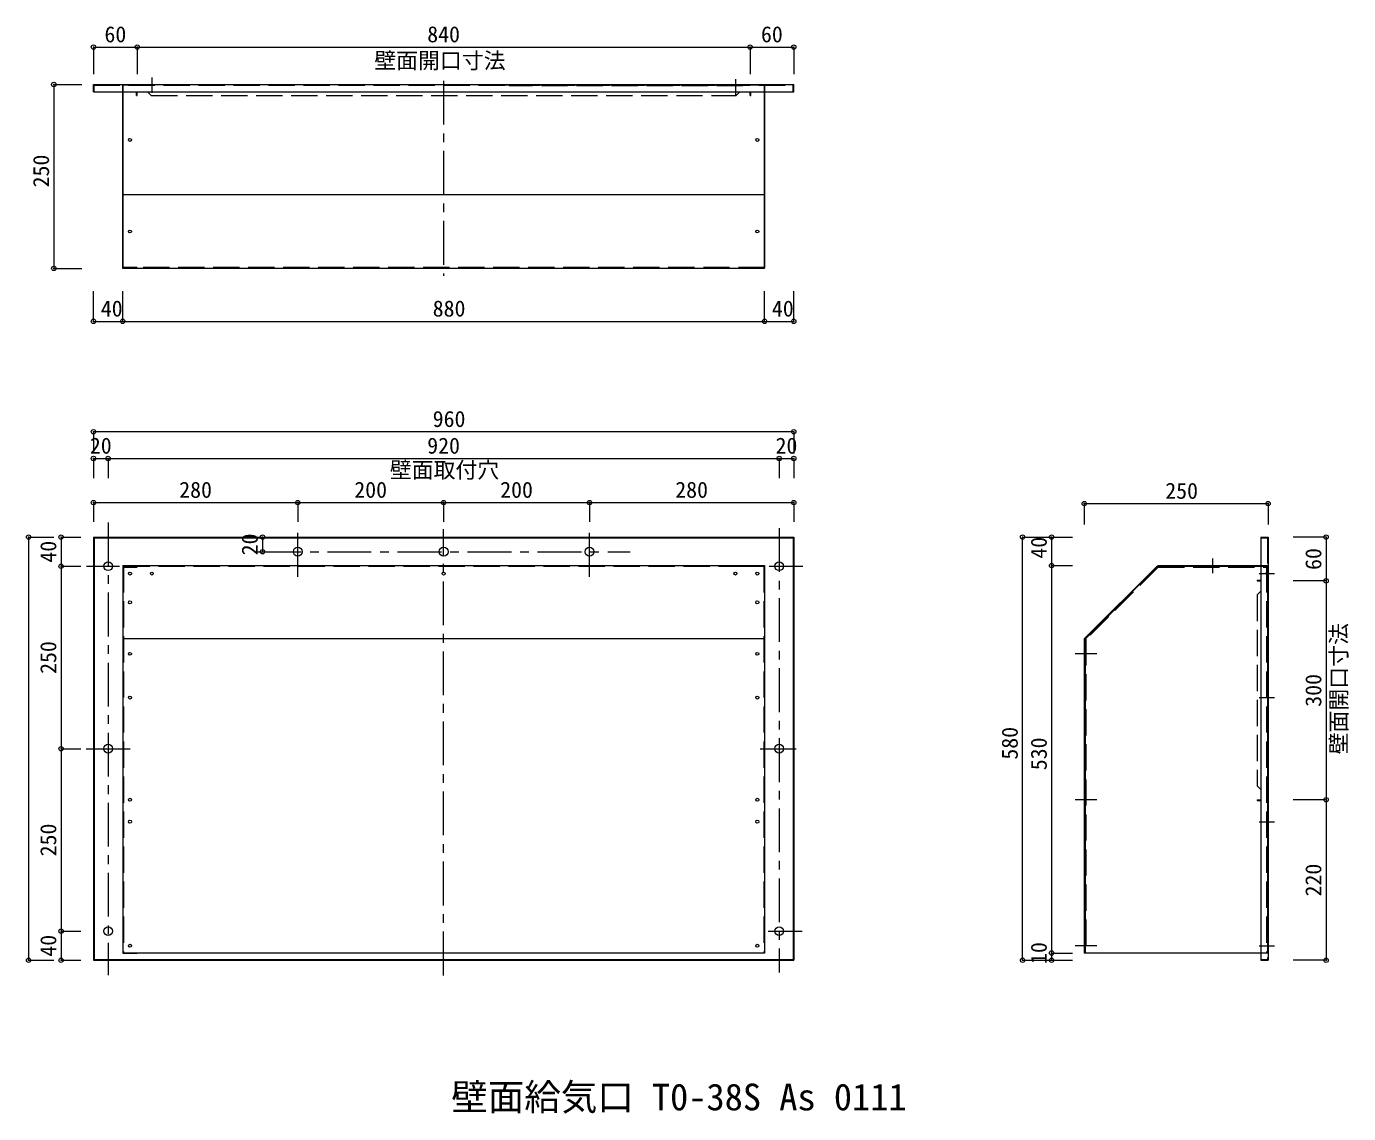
# Model space of a CAD drawing. Units: millimetres at full size. Extents: x -7455 to 7419, y -2549 to 3457.
# Drawn here: x 1376 to 3189, y -1351 to 139 of the extents above; entities that cross this region are included whole.
import ezdxf
from ezdxf.enums import TextEntityAlignment as Align

# ---------------------------------------------------------------- set-up
doc = ezdxf.new("R2010")
doc.units = ezdxf.units.MM
doc.header["$LTSCALE"] = 12
doc.header["$PDMODE"] = 32
doc.header["$PDSIZE"] = 6
doc.linetypes.add('CHAIN1', pattern=[8, 5, -1, 1, -1])
doc.linetypes.add('DASHED3', pattern=[4, 3, -1])
for name, color, linetype, lineweight in [('0-0', 4, 'CHAIN1', 5), ('0-1_側面板', 7, 'Continuous', 5), ('0-8', 4, 'Continuous', 5)]:
    doc.layers.add(name, color=color, linetype=linetype, lineweight=lineweight)
doc.styles.add('ＭＳ 明朝', font='')
doc.styles.get('ＭＳ 明朝').set_extended_font_data('MS Mincho')

msp = doc.modelspace()

# ---------------------------------------------------------------- linework, layer by layer
at = {"layer": '0-0'}
for p, q in [((1748.41, -615.27), (1748.41, -549.96)), ((2148.41, -615.27), (2148.41, -549.96)), ((1693.27, -580.89), (2204.13, -580.89))]:
    msp.add_line(p, q, dxfattribs=at)
at = {"layer": '0-0', "color": 7, "linetype": 'Continuous'}
for centre in [(1748.41, -580.89), (1948.41, -580.89), (2148.41, -580.89)]:
    msp.add_circle(centre, 6, dxfattribs=at)
at = {"layer": '0-1_側面板'}
for p, q in [((1468.41, 49.36), (1468.41, 59.36)), ((1468.41, 59.36), (2428.41, 59.36)), ((2428.41, 49.36), (2428.41, 59.36)), ((1468.41, 49.36), (2428.41, 49.36)), ((1468.41, -560.89), (1468.41, -1140.89)), ((1468.41, -560.89), (2428.41, -560.89)), ((1469.41, -560.89), (1469.41, -1140.89)), ((2427.41, -560.89), (2427.41, -1140.89)), ((2428.41, -560.89), (2428.41, -1140.89)), ((3068.64, -560.89), (3068.64, -1140.89)), ((1468.41, -561.89), (2428.41, -561.89)), ((2388.41, -700.48), (1508.41, -700.48)), ((1468.41, -1139.89), (2428.41, -1139.89)), ((1468.41, -1140.89), (2428.41, -1140.89)), ((3068.64, -1140.89), (3078.64, -1140.89))]:
    msp.add_line(p, q, dxfattribs=at)
at = {"layer": '0-1_側面板', "linetype": 'DASHED3'}
for p, q in [((1468.41, 58.36), (2428.41, 58.36)), ((1469.41, 49.36), (1469.41, 59.36)), ((2427.41, 49.36), (2427.41, 59.36)), ((1527.41, 44.36), (1527.41, 49.36)), ((1527.41, 44.36), (1528.41, 44.36)), ((1528.41, 44.36), (1528.41, 49.36)), ((1542.41, 49.36), (1547.41, 44.36)), ((1547.41, 44.36), (2349.41, 44.36)), ((2354.41, 49.36), (2349.41, 44.36)), ((2368.41, 44.36), (2368.41, 49.36)), ((2368.41, 44.36), (2369.41, 44.36)), ((2369.41, 44.36), (2369.41, 49.36)), ((3077.64, -560.89), (3077.64, -1140.89)), ((3068.64, -561.89), (3078.64, -561.89)), ((3063.64, -619.89), (3063.64, -620.89)), ((3063.64, -619.89), (3068.64, -619.89)), ((3063.64, -620.89), (3068.64, -620.89)), ((3068.64, -634.89), (3063.64, -639.89)), ((3063.64, -639.89), (3063.64, -901.89)), ((3068.64, -906.89), (3063.64, -901.89)), ((3063.64, -920.89), (3063.64, -921.89)), ((3063.64, -920.89), (3068.64, -920.89)), ((3063.64, -921.89), (3068.64, -921.89)), ((3068.64, -1139.89), (3078.64, -1139.89))]:
    msp.add_line(p, q, dxfattribs=at)
at = {"layer": '0-1_側面板', "color": 6, "lineweight": 13}
for p, q in [((1508.41, -192.64), (1508.41, 58.36)), ((2388.41, 58.36), (2008.41, 58.36)), ((2388.41, -192.64), (2388.41, 58.36)), ((2388.41, -192.64), (1508.41, -192.64)), ((1508.41, -599.89), (1508.41, -600.89)), ((1508.41, -599.89), (2388.41, -599.89)), ((1508.41, -600.18), (1508.41, -1130.89)), ((1508.41, -600.89), (1538.41, -600.89)), ((2388.41, -600.18), (2008.41, -600.18)), ((2358.41, -600.89), (2388.41, -600.89)), ((2388.41, -599.89), (2388.41, -600.89)), ((2388.41, -600.18), (2388.41, -1130.89)), ((2927.64, -600.89), (2827.64, -700.89)), ((2927.64, -599.89), (3077.64, -599.89)), ((2927.64, -600.89), (3077.64, -600.89)), ((3076.64, -600.89), (3076.64, -620.89)), ((3077.64, -599.89), (3077.64, -600.89)), ((3077.64, -600.89), (3077.64, -620.89)), ((3077.64, -620.89), (3076.64, -620.89)), ((2827.64, -700.89), (2827.64, -1130.89)), ((2388.41, -1130.89), (1508.41, -1130.89)), ((2827.64, -1130.89), (2826.64, -1130.89))]:
    msp.add_line(p, q, dxfattribs=at)
at = {"layer": '0-1_側面板', "color": 6, "linetype": 'DASHED3', "lineweight": 13}
for p, q in [((1538.41, 58.36), (1538.41, 57.36)), ((2358.41, 57.36), (2038.41, 57.36)), ((2358.41, 58.36), (2358.41, 57.36)), ((2388.41, -191.64), (1508.41, -191.64)), ((1509.41, -600.89), (2358.41, -600.89))]:
    msp.add_line(p, q, dxfattribs=at)
at = {"layer": '0-1_側面板', "color": 6, "linetype": 'CHAIN1', "lineweight": 13}
for p, q in [((1548.41, 68.78), (1548.41, 48.17)), ((1948.41, 64.41), (1948.41, -202.88)), ((2348.41, 66.91), (2348.41, 45.05)), ((3002.64, -590.26), (3002.64, -610.44)), ((3080.22, -610.89), (3074.42, -610.89)), ((2843.74, -720.89), (2814.34, -720.89)), ((2843.74, -920.89), (2814.34, -920.89)), ((2843.74, -1120.89), (2814.34, -1120.89))]:
    msp.add_line(p, q, dxfattribs=at)
at = {"layer": '0-1_側面板', "color": 2, "lineweight": 13}
for p, q in [((2388.41, 58.36), (2368.41, 58.36)), ((2388.41, 58.36), (2388.41, -191.64)), ((2388.41, -91.64), (1508.41, -91.64)), ((1528.41, -191.64), (1508.41, -191.64)), ((2388.41, -191.64), (2368.41, -191.64)), ((1508.41, -599.89), (1508.41, -1130.89)), ((1508.41, -600.89), (1528.41, -600.89)), ((2388.41, -600.89), (2368.41, -600.89)), ((2927.64, -600.89), (2827.64, -700.89)), ((2927.64, -600.89), (3077.64, -600.89)), ((3077.64, -600.89), (3077.64, -1130.89)), ((2827.64, -700.89), (2827.64, -1130.89)), ((1508.41, -1130.89), (1528.41, -1130.89)), ((3077.64, -1130.89), (2827.64, -1130.89))]:
    msp.add_line(p, q, dxfattribs=at)
at = {"layer": '0-1_側面板', "linetype": 'CHAIN1'}
for p, q in [((1488.41, -540.99), (1488.41, -1161.32)), ((2408.41, -548.62), (2408.41, -1157.5)), ((1458.86, -600.89), (1503.86, -600.89)), ((2394.67, -600.89), (2440.8, -600.89)), ((1458.48, -850.89), (1519.99, -850.89)), ((2382.29, -850.89), (2431.8, -850.89)), ((2393.17, -1100.89), (2440.05, -1100.89))]:
    msp.add_line(p, q, dxfattribs=at)
at = {"layer": '0-1_側面板', "color": 2, "linetype": 'CHAIN1', "lineweight": 13}
for p, q in [((3002.64, -590.26), (3002.64, -610.44)), ((3066.35, -610.89), (3087.42, -610.89)), ((2843.74, -720.89), (2814.34, -720.89)), ((3066.35, -780.89), (3087.42, -780.89)), ((2843.74, -920.89), (2814.34, -920.89)), ((3066.35, -950.89), (3087.42, -950.89)), ((2843.74, -1120.89), (2814.34, -1120.89)), ((3066.35, -1120.89), (3087.42, -1120.89))]:
    msp.add_line(p, q, dxfattribs=at)
at = {"layer": '0-1_側面板', "color": 2, "linetype": 'DASHED3', "lineweight": 13}
for p, q in [((1509.41, -600.89), (1509.41, -1130.89)), ((1509.41, -601.89), (1528.41, -601.89)), ((2387.41, -600.89), (2387.41, -1130.89)), ((2928.05, -601.89), (2828.34, -701.6)), ((2928.05, -601.89), (3077.64, -601.89)), ((3076.64, -600.89), (3076.64, -1130.89)), ((2828.64, -700.89), (2828.64, -1130.89))]:
    msp.add_line(p, q, dxfattribs=at)
at = {"layer": '0-1_側面板', "color": 2, "lineweight": 13}
for points in [[(1528.41, 58.36), (1508.41, 58.36), (1508.41, -191.64)], [(2388.41, -600.89), (2388.41, -1130.89), (2368.41, -1130.89)]]:
    msp.add_lwpolyline(points, dxfattribs=at)
at = {"layer": '0-1_側面板'}
msp.add_lwpolyline([(3068.64, -560.89), (3078.64, -560.89), (3078.64, -1140.89)], dxfattribs=at)
at = {"layer": '0-1_側面板', "color": 6, "lineweight": 13}
msp.add_lwpolyline([(2926.93, -600.18), (2826.64, -700.48), (2826.64, -1130.89)], dxfattribs=at)
at = {"layer": '0-1_側面板', "color": 2, "lineweight": 13}
for centre in [(1518.41, -16.64), (2378.41, -16.64), (1518.41, -610.89), (2378.41, -720.89), (1518.41, -780.89), (2378.41, -920.89), (1518.41, -950.89), (1518.41, -1120.89), (2378.41, -1120.89)]:
    msp.add_circle(centre, 2, dxfattribs=at)
at = {"layer": '0-1_側面板', "color": 6, "lineweight": 13}
for centre in [(1518.41, -16.64), (2378.41, -16.64), (1518.41, -142.14), (2378.41, -142.14), (1548.41, -610.89), (1948.41, -610.89), (2348.41, -610.89), (1518.41, -650.33), (2378.41, -650.33), (1518.41, -720.89), (2378.41, -720.89), (1518.41, -920.89), (2378.41, -920.89), (1518.41, -1120.89), (2378.41, -1120.89)]:
    msp.add_circle(centre, 2, dxfattribs=at)
at = {"layer": '0-1_側面板'}
for centre, radius in [((1488.41, -600.89), 6), ((2408.41, -600.89), 6), ((1518.41, -610.89), 2), ((1548.41, -610.89), 2), ((1948.41, -610.89), 2), ((2348.41, -610.89), 2), ((2378.41, -610.89), 2), ((1518.41, -780.89), 2), ((2378.41, -780.89), 2), ((1488.41, -850.89), 6), ((2408.41, -850.89), 6), ((1518.41, -950.89), 2), ((2378.41, -950.89), 2), ((1488.41, -1100.89), 6), ((2408.41, -1100.89), 6), ((1518.41, -1120.89), 2), ((2378.41, -1120.89), 2)]:
    msp.add_circle(centre, radius, dxfattribs=at)
at = {"layer": '0-8'}
for p, q in [((1468.41, 110.61), (1528.41, 110.61)), ((1468.41, 110.61), (1468.41, 73.62)), ((1528.41, 110.61), (1528.41, 73.62)), ((1528.41, 110.61), (2368.41, 110.61)), ((2368.41, 110.61), (2368.41, 73.62)), ((2368.41, 110.61), (2428.41, 110.61)), ((2428.41, 110.61), (2428.41, 73.62)), ((1414.04, 59.36), (1414.04, -192.64)), ((1414.04, 59.36), (1452.5, 59.36)), ((1414.04, -192.64), (1452.5, -192.64)), ((1468.41, -265.21), (1468.41, -223.67)), ((1508.41, -265.21), (1508.41, -223.67)), ((1508.41, -265.21), (1508.41, -223.67)), ((2388.41, -265.21), (2388.41, -223.67)), ((2388.41, -265.21), (2388.41, -223.67)), ((2428.41, -265.21), (2428.41, -223.67)), ((1468.41, -265.21), (1508.41, -265.21)), ((1508.41, -265.21), (2388.41, -265.21)), ((2388.41, -265.21), (2428.41, -265.21)), ((1468.41, -416.56), (1468.41, -446.54)), ((2428.41, -416.56), (1468.41, -416.56)), ((1468.41, -416.56), (1468.41, -446.54)), ((2428.41, -416.56), (2428.41, -446.54)), ((2428.41, -416.56), (2428.41, -446.54)), ((1468.41, -453.15), (1488.41, -453.15)), ((1468.41, -453.15), (1468.41, -480.31)), ((1488.41, -453.15), (1488.41, -480.31)), ((1468.41, -513.61), (1748.41, -513.61)), ((1468.41, -513.61), (1468.41, -540.1)), ((1748.41, -513.61), (1748.41, -540.1)), ((1748.41, -513.61), (1948.41, -513.61)), ((1948.41, -513.61), (1948.41, -540.1)), ((1948.41, -513.61), (2148.41, -513.61)), ((2148.41, -513.61), (2148.41, -540.1)), ((2148.41, -513.61), (2428.41, -513.61)), ((2428.41, -513.61), (2428.41, -540.1)), ((2826.64, -515.01), (3078.64, -515.01)), ((2826.64, -515.01), (2826.64, -543.74)), ((3078.64, -515.01), (3078.64, -543.74)), ((1379.47, -560.89), (1379.47, -1140.89)), ((1379.47, -560.89), (1414.04, -560.89)), ((1423.96, -560.89), (1423.96, -600.89)), ((1423.96, -560.89), (1451.12, -560.89)), ((1700.11, -560.89), (1700.11, -580.89)), ((1700.11, -560.89), (1707.8, -560.89)), ((2742.01, -1140.89), (2742.01, -560.89)), ((2742.01, -560.89), (2781.84, -560.89)), ((2781.84, -560.89), (2781.84, -599.89)), ((2781.84, -560.89), (2810.46, -560.89)), ((3158.2, -560.89), (3112.91, -560.89)), ((3158.2, -560.89), (3158.2, -620.89)), ((1700.11, -580.89), (1707.8, -580.89)), ((1423.96, -600.89), (1451.12, -600.89)), ((1423.96, -600.89), (1423.96, -850.89)), ((2781.84, -599.89), (2810.46, -599.89)), ((2781.84, -599.89), (2781.84, -1130.89)), ((3158.2, -620.89), (3112.91, -620.89)), ((3158.2, -620.89), (3158.2, -920.89)), ((1423.96, -850.89), (1451.12, -850.89)), ((1423.96, -850.89), (1423.96, -1100.89)), ((3158.2, -920.89), (3112.91, -920.89)), ((3158.2, -920.89), (3158.2, -1140.89)), ((1423.96, -1100.89), (1451.12, -1100.89)), ((1423.96, -1100.89), (1423.96, -1140.89)), ((1379.47, -1140.89), (1414.04, -1140.89)), ((1423.96, -1140.89), (1451.12, -1140.89)), ((2742.01, -1140.89), (2781.84, -1140.89)), ((2781.84, -1130.89), (2810.46, -1130.89)), ((2781.84, -1130.89), (2781.84, -1140.89)), ((2781.84, -1140.89), (2810.46, -1140.89)), ((3158.2, -1140.89), (3112.91, -1140.89))]:
    msp.add_line(p, q, dxfattribs=at)
at = {"layer": '0-8', "linetype": 'CHAIN1'}
msp.add_line((1948.41, -1161.61), (1948.41, -549.96), dxfattribs=at)
at = {"layer": '0-8'}
for points in [[(1488.41, -453.15), (2408.41, -453.15), (2408.41, -480.31)], [(2408.41, -453.15), (2428.41, -453.15), (2428.41, -480.31)]]:
    msp.add_lwpolyline(points, dxfattribs=at)
for p in [(1468.41, 110.61), (1528.41, 110.61), (2368.41, 110.61), (2428.41, 110.61), (1414.04, 59.36), (1414.04, -192.64), (1468.41, -265.21), (1508.41, -265.21), (2388.41, -265.21), (2428.41, -265.21), (1468.41, -416.56), (2428.41, -416.56), (1468.41, -453.15), (1488.41, -453.15), (2408.41, -453.15), (2428.41, -453.15), (1468.41, -513.61), (1748.41, -513.61), (1948.41, -513.61), (2148.41, -513.61), (2428.41, -513.61), (2826.64, -515.01), (3078.64, -515.01), (1379.47, -560.89), (1423.96, -560.89), (1700.11, -560.89), (2742.01, -560.89), (2781.84, -560.89), (3158.2, -560.89), (1700.11, -580.89), (1423.96, -600.89), (2781.84, -599.89), (3158.2, -620.89), (1423.96, -850.89), (3158.2, -920.89), (1423.96, -1100.89), (1379.47, -1140.89), (1423.96, -1140.89), (2742.01, -1140.89), (2781.84, -1130.89), (2781.84, -1140.89), (3158.2, -1140.89)]:
    msp.add_point(p, dxfattribs=at)

# ---------------------------------------------------------------- texts
at = {"layer": '0-1_側面板', "style": 'ＭＳ 明朝'}
for s, height, p in [('壁面取付穴', 21.99, (1874.55, -486.47)), ('壁面給気口 T0-38S As 0111', 36.66, (1958.95, -1357.5))]:
    msp.add_text(s, height=height, dxfattribs=at).set_placement(p, align=Align.BOTTOM_LEFT)
at = {"layer": '0-8', "color": 7, "style": 'ＭＳ 明朝'}
for s, p in [('60', (1483.41, 110.61)), ('840', (1925.91, 110.61)), ('60', (2383.41, 110.61)), ('壁面開口寸法', (1853.36, 74.61)), ('40', (1478.41, -265.21)), ('880', (1933.41, -265.21)), ('40', (2398.41, -265.21)), ('960', (1933.41, -416.56)), ('20', (1463.41, -453.15)), ('920', (1925.91, -453.15)), ('20', (2403.41, -453.15)), ('280', (1585.91, -513.61)), ('200', (1825.91, -513.61)), ('200', (2025.91, -513.61)), ('280', (2265.91, -513.61)), ('250', (2937.64, -515.01))]:
    msp.add_text(s, height=21.99, dxfattribs=at).set_placement(p, align=Align.BOTTOM_LEFT)
for s, p in [('250', (1414.04, -81.64)), ('20', (1700.11, -585.89)), ('40', (1423.96, -595.89)), ('40', (2781.84, -590.39)), ('60', (3158.2, -605.89)), ('壁面開口寸法', (3193.07, -858.61)), ('250', (1423.96, -748.39)), ('300', (3158.2, -793.39)), ('580', (2742.01, -865.89)), ('530', (2781.84, -880.39)), ('250', (1423.96, -998.39)), ('220', (3158.2, -1053.39)), ('40', (1423.96, -1135.89)), ('10', (2781.84, -1145.89))]:
    msp.add_text(s, height=21.99, rotation=90, dxfattribs=at).set_placement(p, align=Align.BOTTOM_LEFT)

doc.saveas('drawing.dxf')
